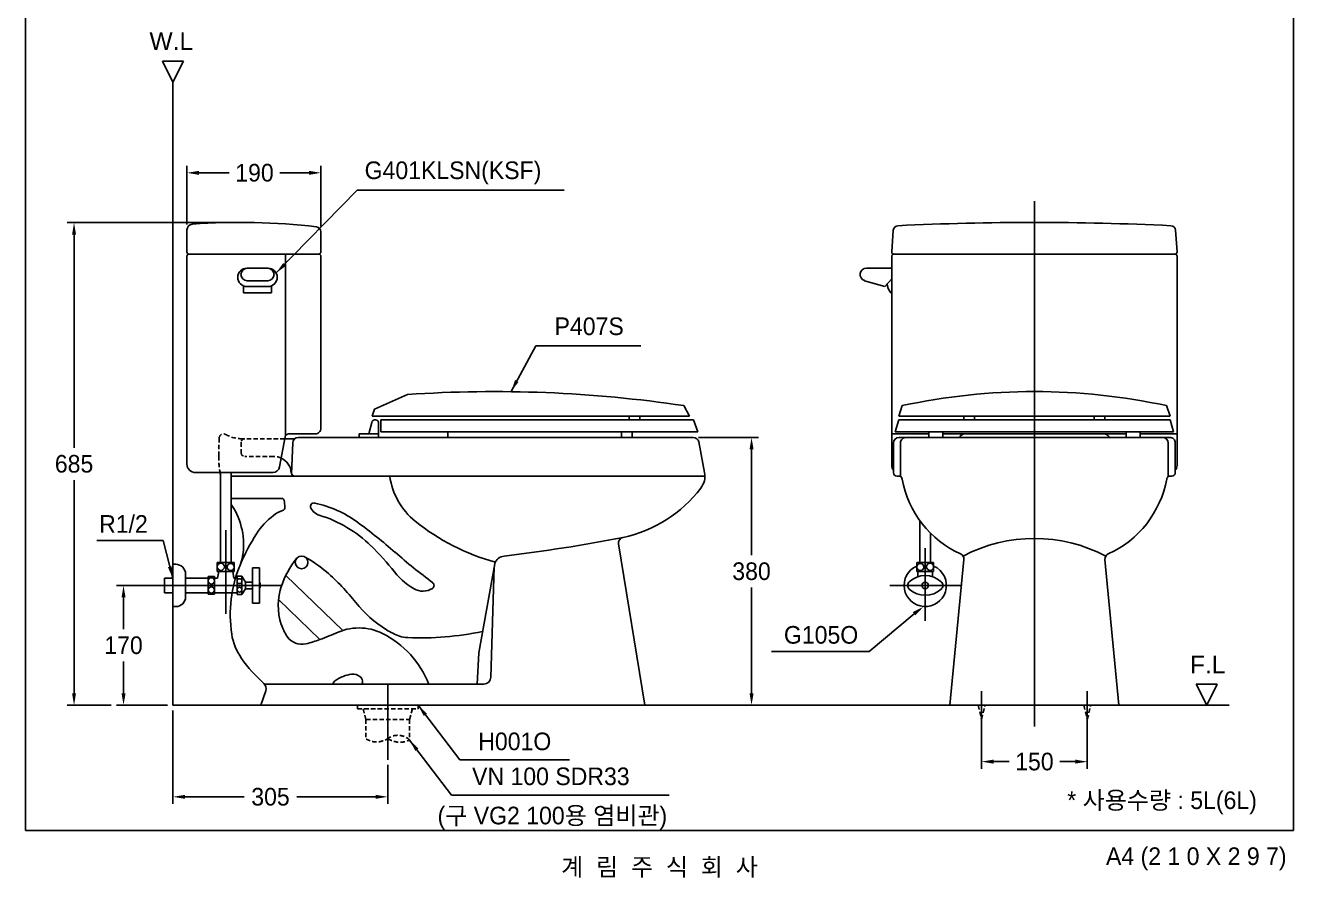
# Model space of a CAD drawing. Header units: millimetres. Extents: x 0 to 1800, y -67 to 2530.
# Drawn here: x 0 to 1800, y -67 to 1142 of the extents above; entities that cross this region are included whole.
import ezdxf
from ezdxf.enums import TextEntityAlignment as Align
from ezdxf.lldxf.tags import DXFTag

# ---------------------------------------------------------------- set-up
doc = ezdxf.new("R2010")
doc.units = ezdxf.units.MM
doc.linetypes.add('DASHED2', pattern=[9.525, 6.35, -3.175])
for name, color, linetype in [('TEXT', 7, 'Continuous'), ('내부선 및 부속', 4, 'Continuous'), ('도각라인', 255, 'Continuous'), ('외형선', 3, 'Continuous'), ('점선', 6, 'DASHED2'), ('중심선', 1, 'DASHED'), ('치수선', 7, 'Continuous')]:
    doc.layers.add(name, color=color, linetype=linetype)
doc.styles.add('____', font='')
doc.styles.add('타이틀', font='H2GTRM.TTF', dxfattribs={"height": 25})
doc.styles.get('____').set_extended_font_data('굴림')
tags = doc.linetypes.add('DASHDOT', pattern=[70, 31, -13, 13, -13]).pattern_tags.tags
tags[10:11] = [DXFTag(74, 4), DXFTag(75, 0), DXFTag(340, '0'), DXFTag(46, 0.0), DXFTag(50, 0.0), DXFTag(44, 0.0), DXFTag(45, 0.0)]
tags[8:9] = [DXFTag(74, 4), DXFTag(75, 0), DXFTag(340, '0'), DXFTag(46, 0.0), DXFTag(50, 0.0), DXFTag(44, 0.0), DXFTag(45, 0.0)]
tags[6:7] = [DXFTag(74, 4), DXFTag(75, 0), DXFTag(340, '0'), DXFTag(46, 0.0), DXFTag(50, 0.0), DXFTag(44, 0.0), DXFTag(45, 0.0)]
tags[4:5] = [DXFTag(74, 4), DXFTag(75, 0), DXFTag(340, '0'), DXFTag(46, 0.0), DXFTag(50, 0.0), DXFTag(44, 0.0), DXFTag(45, 0.0)]
tags = doc.linetypes.add('DASHED', pattern=[25.72, 12.86, -12.86]).pattern_tags.tags
tags[6:7] = [DXFTag(74, 4), DXFTag(75, 0), DXFTag(340, '0'), DXFTag(46, 0.0), DXFTag(50, 0.0), DXFTag(44, 0.0), DXFTag(45, 0.0)]
tags[4:5] = [DXFTag(74, 4), DXFTag(75, 0), DXFTag(340, '0'), DXFTag(46, 0.0), DXFTag(50, 0.0), DXFTag(44, 0.0), DXFTag(45, 0.0)]
doc.dimstyles.new('MSADIM', dxfattribs={"dimtxt": 33, "dimasz": 17, "dimexe": 10, "dimexo": 7.5, "dimgap": 10, "dimtad": 0, "dimtih": 1, "dimtoh": 1, "dimdec": 0, "dimzin": 1, "dimdsep": 46, "dimtxsty": '____', "dimcen": 11.25, "dimadec": 0, "dimazin": 0, "dimtfac": 1, "dimtdec": 0, "dimtix": 1, "dimtmove": 0, "dimatfit": 3, "dimfxl": 1, "dimtolj": 1, "dimtzin": 1, "dimarcsym": 0})

# ---------------------------------------------------------------- blocks, each defined once
blk = doc.blocks.new('*D37')
at = {"layer": '치수선', "color": 0, "linetype": 'Continuous', "lineweight": -2, "transparency": 16777216}
for p, q in [((169.9, 347.6), (129.3, 347.6)), ((139.3, 330.6), (139.3, 285.4)), ((139.3, 194.6), (139.3, 239.7)), ((201.9, 177.6), (129.3, 177.6))]:
    blk.add_line(p, q, dxfattribs=at)
at = {"layer": '치수선', "color": 0, "linetype": 'Continuous', "transparency": 16777216}
for points in [[(136.5, 330.6), (142.2, 330.6), (139.3, 347.6)], [(136.5, 194.6), (142.2, 194.6), (139.3, 177.6)]]:
    blk.add_solid(points, dxfattribs=at)
at = {"layer": '치수선', "color": 0, "linetype": 'Continuous', "transparency": 16777216, "insert": (139.3, 262.6), "char_height": 25, "attachment_point": 5, "style": '____'}
blk.add_mtext('\\A1;170', dxfattribs=at)
blk = doc.blocks.new('*D38')
at = {"layer": '치수선', "color": 0, "linetype": 'Continuous', "lineweight": -2, "transparency": 16777216}
for p, q in [((209.4, 170.1), (209.4, 37.7)), ((514.4, 92.9), (514.4, 37.7)), ((226.4, 47.7), (310.5, 47.7)), ((497.4, 47.7), (385.2, 47.7))]:
    blk.add_line(p, q, dxfattribs=at)
at = {"layer": '치수선', "color": 0, "linetype": 'Continuous', "transparency": 16777216}
for points in [[(226.4, 50.5), (226.4, 44.9), (209.4, 47.7)], [(497.4, 50.5), (497.4, 44.9), (514.4, 47.7)]]:
    blk.add_solid(points, dxfattribs=at)
at = {"layer": '치수선', "color": 0, "linetype": 'Continuous', "transparency": 16777216, "insert": (347.9, 47.7), "char_height": 25, "attachment_point": 5, "style": '____'}
blk.add_mtext('\\A1;305', dxfattribs=at)
blk = doc.blocks.new('*D39')
at = {"layer": '치수선', "color": 0, "linetype": 'Continuous', "lineweight": -2, "transparency": 16777216}
for p, q in [((317.6, 862.3), (59.1, 862.3)), ((69.1, 845.3), (69.1, 542.8)), ((69.1, 194.6), (69.1, 497.1)), ((121.8, 177.6), (59.1, 177.6))]:
    blk.add_line(p, q, dxfattribs=at)
at = {"layer": '치수선', "color": 0, "linetype": 'Continuous', "transparency": 16777216}
for points in [[(66.3, 845.3), (71.9, 845.3), (69.1, 862.3)], [(66.3, 194.6), (71.9, 194.6), (69.1, 177.6)]]:
    blk.add_solid(points, dxfattribs=at)
at = {"layer": '치수선', "color": 0, "linetype": 'Continuous', "transparency": 16777216, "insert": (69.1, 520), "char_height": 25, "attachment_point": 5, "style": '____'}
blk.add_mtext('\\A1;685', dxfattribs=at)
blk = doc.blocks.new('*D40')
at = {"layer": '치수선', "color": 0, "linetype": 'Continuous', "lineweight": -2, "transparency": 16777216}
for p, q in [((229.4, 859.6), (229.4, 942.9)), ((419.4, 856.8), (419.4, 942.9)), ((246.4, 932.9), (289.3, 932.9)), ((402.4, 932.9), (361.2, 932.9))]:
    blk.add_line(p, q, dxfattribs=at)
at = {"layer": '치수선', "color": 0, "linetype": 'Continuous', "transparency": 16777216}
for points in [[(246.4, 935.7), (246.4, 930), (229.4, 932.9)], [(402.4, 935.7), (402.4, 930), (419.4, 932.9)]]:
    blk.add_solid(points, dxfattribs=at)
at = {"layer": '치수선', "color": 0, "linetype": 'Continuous', "transparency": 16777216, "insert": (325.2, 932.9), "char_height": 25, "attachment_point": 5, "style": '____'}
blk.add_mtext('\\A1;190', dxfattribs=at)
blk = doc.blocks.new('*D48')
at = {"layer": '치수선', "color": 0, "linetype": 'Continuous', "lineweight": -2, "transparency": 16777216}
for p, q in [((1357.1, 150.1), (1357.1, 87.6)), ((1507.1, 150.1), (1507.1, 87.6)), ((1374.1, 97.6), (1396.2, 97.6)), ((1490.1, 97.6), (1468.1, 97.6))]:
    blk.add_line(p, q, dxfattribs=at)
at = {"layer": '치수선', "color": 0, "linetype": 'Continuous', "transparency": 16777216}
for points in [[(1374.1, 100.5), (1374.1, 94.8), (1357.1, 97.6)], [(1490.1, 100.5), (1490.1, 94.8), (1507.1, 97.6)]]:
    blk.add_solid(points, dxfattribs=at)
at = {"layer": '치수선', "color": 0, "linetype": 'Continuous', "transparency": 16777216, "insert": (1432.1, 97.6), "char_height": 25, "attachment_point": 5, "style": '____'}
blk.add_mtext('\\A1;150', dxfattribs=at)
blk = doc.blocks.new('*D49')
at = {"layer": '치수선', "color": 0, "linetype": 'Continuous', "lineweight": -2, "transparency": 16777216}
for p, q in [((955.3, 557.6), (1040.6, 557.6)), ((1030.6, 540.6), (1030.6, 390.4)), ((1030.6, 194.6), (1030.6, 344.7)), ((886.9, 177.6), (1040.6, 177.6))]:
    blk.add_line(p, q, dxfattribs=at)
at = {"layer": '치수선', "color": 0, "linetype": 'Continuous', "transparency": 16777216}
for points in [[(1027.8, 540.6), (1033.5, 540.6), (1030.6, 557.6)], [(1027.8, 194.6), (1033.5, 194.6), (1030.6, 177.6)]]:
    blk.add_solid(points, dxfattribs=at)
at = {"layer": '치수선', "color": 0, "linetype": 'Continuous', "transparency": 16777216, "insert": (1030.6, 367.6), "char_height": 25, "attachment_point": 5, "style": '____'}
blk.add_mtext('\\A1;380', dxfattribs=at)

msp = doc.modelspace()

# ---------------------------------------------------------------- linework, layer by layer
at = {"layer": '내부선 및 부속', "linetype": 'Continuous'}
for p, q in [((344.4, 797.6), (314.4, 797.6)), ((1193.6, 797.6), (1229.6, 797.6)), ((344.1, 779.9), (314.8, 779.9)), ((1191.1, 779.9), (1219.6, 771.6)), ((1219.6, 771.6), (1229.6, 782.6)), ((309.4, 772.6), (309.4, 762.6)), ((349.4, 762.6), (309.4, 762.6)), ((344.4, 771.6), (314.4, 771.6)), ((349.4, 772.6), (349.4, 762.6)), ((1228.1, 762.6), (1229.6, 762.6)), ((542.4, 618.3), (495.4, 597.6)), ((495.4, 597.6), (492.4, 587.6)), ((942.4, 587.6), (934.4, 602.6)), ((1244.6, 602.6), (1239.6, 587.6)), ((1619.6, 602.6), (1624.6, 587.6)), ((491.6, 578.8), (487.5, 562.6)), ((492.4, 587.6), (942.4, 587.6)), ((501.4, 577.6), (501.4, 557.6)), ((504.4, 582.6), (948.4, 582.6)), ((504.4, 582.6), (504.4, 565.6)), ((856.9, 587.6), (856.9, 582.6)), ((871.9, 587.6), (871.9, 582.6)), ((948.4, 582.6), (954.4, 565.6)), ((1234.6, 565.6), (1239.6, 582.6)), ((1239.6, 587.6), (1624.6, 587.6)), ((1239.6, 582.6), (1624.6, 582.6)), ((1332.1, 587.6), (1332.1, 582.6)), ((1347.1, 587.6), (1347.1, 582.6)), ((1517.1, 587.6), (1517.1, 582.6)), ((1532.1, 587.6), (1532.1, 582.6)), ((1624.6, 582.6), (1629.6, 565.6)), ((473.8, 562.6), (501.4, 562.6)), ((473.8, 562.6), (473.8, 557.6)), ((504.4, 565.6), (954.4, 565.6)), ((599.8, 565.6), (599.8, 557.6)), ((846.1, 565.6), (846.1, 557.6)), ((861.1, 565.6), (861.1, 557.6)), ((1234.6, 565.6), (1629.6, 565.6)), ((1282.1, 565.6), (1282.1, 557.6)), ((1302.1, 565.6), (1302.1, 557.6)), ((1562.1, 565.6), (1562.1, 557.6)), ((1582.1, 565.6), (1582.1, 557.6)), ((276.9, 380.3), (276.9, 507.6)), ((291.9, 380.3), (291.9, 507.6)), ((1269.6, 439.4), (1269.6, 380.3)), ((1284.6, 421.8), (1284.6, 380.3)), ((296.4, 380.3), (272.4, 380.3)), ((272.4, 367.3), (272.4, 380.3)), ((296.4, 367.3), (296.4, 380.3)), ((1265.1, 380.3), (1265.1, 367.3)), ((1289.1, 380.3), (1265.1, 380.3)), ((1289.1, 380.3), (1289.1, 367.3)), ((213.4, 377.6), (209.4, 377.6)), ((227.4, 363.6), (227.4, 331.6)), ((259.4, 360.1), (259.4, 335.1)), ((268.4, 360.1), (259.4, 360.1)), ((268.4, 360.1), (268.4, 335.1)), ((296.4, 367.3), (272.4, 367.3)), ((274.4, 367.3), (272.9, 357.8)), ((295.9, 357.8), (294.4, 367.3)), ((307.4, 360.6), (300.4, 360.6)), ((300.4, 360.6), (300.4, 334.6)), ((307.4, 360.6), (307.4, 334.6)), ((307.4, 360.6), (312.4, 352.3)), ((322.4, 372.6), (322.4, 322.6)), ((332.4, 372.6), (322.4, 372.6)), ((332.4, 372.6), (332.4, 322.6)), ((1289.1, 367.3), (1265.1, 367.3)), ((1266.6, 367.3), (1266.6, 359.9)), ((1287.6, 367.3), (1287.6, 359.9)), ((197.4, 337.3), (197.4, 357.8)), ((209.4, 357.8), (197.4, 357.8)), ((259.4, 357.8), (227.4, 357.8)), ((272.9, 357.8), (268.4, 357.8)), ((300.4, 357.8), (295.9, 357.8)), ((312.4, 342.8), (307.4, 334.6)), ((312.4, 352.3), (312.4, 342.8)), ((322.4, 352.3), (312.4, 352.3)), ((322.4, 342.8), (312.4, 342.8)), ((209.4, 337.3), (197.4, 337.3)), ((259.4, 337.3), (227.4, 337.3)), ((268.4, 335.1), (259.4, 335.1)), ((300.4, 337.3), (268.4, 337.3)), ((307.4, 334.6), (300.4, 334.6)), ((213.4, 317.6), (209.4, 317.6)), ((332.4, 322.6), (322.4, 322.6))]:
    msp.add_line(p, q, dxfattribs=at)
at = {"layer": '내부선 및 부속', "linetype": 'Continuous', "flags": 128}
for points in [[(491.6, 578.8, -0.883848), (501.4, 577.6)], [(213.4, 377.6, -0.414214), (227.4, 363.6)], [(1254.4, 352.7, -0.388889), (1299.9, 352.7)], [(332.4, 352.1, -0.31563), (332.4, 343.1)], [(1254.4, 342.4, -0.44), (1254.4, 352.7)], [(1299.9, 342.4, -0.388889), (1254.4, 342.4)], [(1299.9, 352.7, -0.44), (1299.9, 342.4)]]:
    msp.add_lwpolyline(points, format="xyb", dxfattribs=at)
at = {"layer": '내부선 및 부속', "linetype": 'Continuous'}
for centre, radius in [((277.4, 374), 5), ((291.4, 373.7), 5), ((1270.2, 373.7), 5), ((1284.1, 374), 5), ((263.9, 354.1), 4.5), ((263.9, 341.1), 4.5), ((303.9, 353.6), 3.5), ((303.9, 341.6), 3.5), ((1277.1, 347.6), 4.5)]:
    msp.add_circle(centre, radius, dxfattribs=at)
for centre, radius, start, end in [((314.4, 784.6), 13, 90, 270), ((314.8, 788.7), 8.82, 90, 270), ((344.1, 788.7), 8.82, 270, 90), ((344.4, 784.6), 13, 270, 90), ((1193.6, 788.6), 9, 90, 253.6627), ((1248.1, 777.6), 25, 184.7191, 216.8699), ((666.3, -1184.6), 1807.2, 81.4679, 93.9308), ((1432.1, -266.3), 888.9, 77.8229, 102.1771), ((1277.1, 347.6), 30, 113.5781, 342.6877), ((1277.1, 347.6), 30, 342.6877, 66.4217), ((213.4, 331.6), 14, 270, 360)]:
    msp.add_arc(centre, radius, start, end, dxfattribs=at)
at = {"layer": '도각라인', "color": 7}
for p, q in [((0, 0), (0, 2530)), ((1800, 2530), (1800, 0)), ((0, 0), (1800, 0))]:
    msp.add_line(p, q, dxfattribs=at)
at = {"layer": '외형선', "linetype": 'Continuous'}
for p, q in [((224.4, 1091.5), (194.4, 1091.5)), ((194.4, 1091.5), (209.4, 1061.5)), ((209.4, 1061.5), (224.4, 1091.5)), ((209.4, 1061.5), (209.4, 177.6)), ((229.4, 852.1), (229.4, 820.6)), ((419.4, 849.3), (419.4, 820.6)), ((1231.8, 851.4), (1229.6, 820.8)), ((1632.5, 851.4), (1634.6, 820.8)), ((229.4, 814.6), (229.4, 519.6)), ((232.4, 817.6), (416.4, 817.6)), ((416.4, 817.6), (232.4, 817.6)), ((369.4, 817.6), (369.4, 560.3)), ((419.4, 814.6), (419.4, 570.6)), ((1229.6, 517.6), (1229.6, 814.6)), ((1232.6, 817.6), (1631.6, 817.6)), ((1232.6, 817.6), (1631.6, 817.6)), ((1634.6, 517.6), (1634.6, 814.6)), ((1229.6, 797.6), (1229.6, 762.6)), ((368.7, 558.5), (360.9, 515.8)), ((373.6, 562.6), (411.4, 562.6)), ((1229.6, 562.6), (1282.1, 562.6)), ((1302.1, 562.6), (1562.1, 562.6)), ((1582.1, 562.6), (1634.6, 562.6)), ((382.1, 555.6), (368.2, 555.6)), ((379.4, 549.9), (377.8, 505.8)), ((947.8, 557.6), (387.4, 557.6)), ((473.8, 557.6), (501.4, 557.6)), ((584.8, 557.6), (599.8, 557.6)), ((846.1, 557.6), (861.1, 557.6)), ((955.7, 551.1), (963.9, 507.8)), ((1232.1, 549.6), (1232.1, 507.6)), ((1432.1, 557.6), (1240.1, 557.6)), ((1242.1, 557.6), (1622.1, 557.6)), ((1242.1, 549.6), (1242.1, 504.1)), ((1432.1, 557.6), (1245.1, 557.6)), ((1282.1, 557.6), (1302.1, 557.6)), ((1432.1, 557.6), (1624.1, 557.6)), ((1562.1, 557.6), (1582.1, 557.6)), ((1622.1, 549.6), (1622.1, 504.1)), ((1632.1, 549.6), (1632.1, 507.6)), ((241.4, 507.6), (351.1, 507.6)), ((964.4, 502.6), (291.9, 502.6)), ((1242.4, 502.6), (1237.1, 502.6)), ((1621.9, 502.6), (1627.1, 502.6)), ((362.9, 471.1), (291.9, 471.1)), ((367.9, 466.4), (368.4, 458.8)), ((841.9, 406.6), (879.4, 177.6)), ((666.1, 378.2), (643.4, 252)), ((1312.1, 177.6), (1332.1, 384.2)), ((1312.1, 177.6), (1332.1, 384.2)), ((1552.1, 177.6), (1532.2, 384.2)), ((1552.1, 177.6), (1532.2, 384.2)), ((369.7, 361.8), (450.8, 283.8)), ((665.4, 374.2), (660.7, 217.3)), ((359.3, 327.4), (418.1, 270.9)), ((641, 207.6), (643.4, 252)), ((650.7, 207.6), (339.2, 207.6)), ((1691.6, 207.6), (1661.6, 207.6)), ((1661.6, 207.6), (1676.6, 177.6)), ((1676.6, 177.6), (1691.6, 207.6)), ((334.4, 177.6), (341.1, 198)), ((209.4, 177.6), (1708.3, 177.6)), ((879.4, 177.6), (334.4, 177.6)), ((1432.1, 177.6), (1312.1, 177.6)), ((1432.1, 177.6), (1312.1, 177.6)), ((1432.1, 177.6), (1552.1, 177.6)), ((1432.1, 177.6), (1552.1, 177.6))]:
    msp.add_line(p, q, dxfattribs=at)
at = {"layer": '외형선', "linetype": 'Continuous', "flags": 128}
for points in [[(236.9, 860.1, -0.047166), (413.2, 856.3)], [(413.2, 856.3, -0.380631), (419.4, 849.3)], [(1625.9, 857.9, -0.380141), (1632.5, 851.4)], [(416.4, 817.6, -0.414214), (419.4, 814.6)], [(1631.6, 817.6, -0.414214), (1634.6, 814.6)], [(368.7, 558.5, -0.362465), (373.6, 562.6)], [(419.4, 570.6, -0.414214), (411.4, 562.6)], [(1326.1, 557.6, -0.305615), (1333.5, 562.6)], [(1530.7, 562.6, -0.305615), (1538.2, 557.6)], [(947.8, 557.6, -0.359951), (955.7, 551.1)], [(1242.1, 549.6, -0.414214), (1250.1, 557.6)], [(1624.1, 557.6, -0.414214), (1632.1, 549.6)], [(241.4, 507.6, -0.414214), (229.4, 519.6)], [(360.9, 515.8, -0.362465), (351.1, 507.6)], [(382.4, 502.6, -0.394805), (377.5, 507.2)], [(1243.3, 500.8, -0.179682), (1242.1, 504.1)], [(1619.8, 498.5, -0.246414), (1536.9, 392.2)], [(1619.8, 498.5, -0.13366), (1620.9, 500.8)], [(1532.2, 384.2, -0.320927), (1536.9, 392.2)], [(1532.2, 384.2, -0.320927), (1536.9, 392.2)], [(660.7, 217.3, -0.405542), (650.7, 207.6)]]:
    msp.add_lwpolyline(points, format="xyb", dxfattribs=at)
at = {"layer": '외형선', "linetype": 'Continuous'}
msp.add_circle((392, 380.3), 9, dxfattribs=at)
for centre, radius, start, end in [((237.4, 852.1), 8, 94.1551, 180.001), ((1238.7, 850.9), 7, 92.7743, 176.0297), ((1432.1, -3139.9), 4002.5, 87.2257, 92.7743), ((232.4, 820.6), 3, 180, 270), ((232.4, 814.6), 3, 90, 180), ((416.4, 820.6), 3, 270, 0), ((1232.6, 820.6), 3, 176.0297, 270), ((1232.6, 814.6), 3, 90, 180), ((1631.6, 820.6), 3, 270, 3.9703), ((387.4, 549.6), 8, 90, 177.8114), ((1240.1, 549.6), 8, 90, 180), ((1614.1, 549.6), 8, 0, 90), ((352.5, 505.6), 25, 3.8226, 64.7114), ((416.9, 530.5), 142.5, 189.2519, 190.7594), ((936.4, 502.6), 28, 322.4035, 10.8145), ((1239.6, 517.6), 10, 180, 221.4096), ((1237.1, 507.6), 5, 180, 270), ((1617.1, 504.1), 5, 319.2547, 0), ((1627.1, 507.6), 5, 270, 0), ((1624.6, 517.6), 10, 318.5904, 0), ((616.2, 516.5), 100, 188.0292, 231.0832), ((1239.6, 497.6), 5, 10.293, 40.7453), ((1387.1, 524.4), 145, 190.293, 245.6639), ((362.9, 466.1), 5, 3.5978, 90), ((808.1, 601.4), 190, 282.194, 322.4035), ((372.5, 513.2), 95, 211.9878, 213.409), ((209.7, 405.8), 100, 350.2771, 33.409), ((381.8, 406.7), 50, 109.5466, 126.4651), ((363.4, 458.5), 5, 289.5466, 3.5978), ((409.7, 459.6), 5, 77.8094, 206.9132), ((423, 466.4), 20, 206.9132, 253.0183), ((376.9, 308.1), 160, 53.8149, 77.8094), ((408.6, 370.5), 95, 126.4651, 147.8971), ((364.6, 275.1), 180, 45.6192, 73.0183), ((-3.9, -212.5), 805, 48.941, 53.8149), ((748.2, 679.9), 310, 231.0832, 254.8488), ((607.6, 245.6), 330, 147.8971, 156.3587), ((510.2, 306.7), 215, 147.8871, 147.8971), ((409.5, 2665.3), 2292, 276.766, 281.0363), ((849.8, 407.8), 8, 101.5919, 190.4281), ((1432.1, 197.6), 216.7, 62.1513, 117.8487), ((210.8, 117.9), 400, 38.4925, 45.6192), ((249.2, 399), 60, 337.675, 350.2771), ((486.5, 304.7), 130, 141.3352, 161.3314), ((319.1, 242.3), 165, 48.9597, 62.1363), ((1135.7, 1095.8), 930, 228.941, 233.153), ((681.4, 373.4), 16, 96.766, 162.571), ((1324.1, 385), 8, 354.4925, 65.6639), ((1324.1, 385), 8, 354.4925, 65.6639), ((475.8, 306), 185, 157.675, 188.5099), ((210.8, 117.9), 330, 38.4925, 48.9597), ((602.1, 429.1), 100, 215.5595, 239.6632), ((443.8, 319.1), 85, 160.4656, 198.4563), ((564.2, 364.4), 25, 239.6632, 302.7563), ((575, 347.5), 5, 302.7563, 53.153), ((602.1, 429.1), 170, 218.4925, 238.1259), ((429.6, 314.4), 70, 198.2394, 214.1066), ((372, 290.4), 80, 188.5099, 215.3785), ((392.3, 289.1), 25, 214.1066, 283.594), ((357.1, 434.9), 175, 283.594, 290.3912), ((225.1, 791.3), 555, 290.3188, 293.2206), ((473.5, 212.3), 75, 60.1347, 113.2206), ((446.7, 158.6), 135, 21.2508, 63.4788), ((562.5, 365.4), 95, 238.1259, 250.5527), ((544.2, 313.5), 40, 250.5527, 267.8226), ((559.8, 723.2), 450, 267.8226, 281.4098), ((486.1, 371.5), 220, 215.3785, 227.8011), ((471.2, 167.4), 55, 98.6384, 124.2586), ((465.2, 206.9), 15, 48.4835, 98.6384), ((468.5, 210.7), 10, 10.1969, 52.011), ((331.6, 201.1), 10, 341.9072, 47.8011), ((445.9, 204.6), 10, 124.2586, 162.6665), ((470.5, 211), 8, 334.2779, 10.1969)]:
    msp.add_arc(centre, radius, start, end, dxfattribs=at)
at = {"layer": '점선'}
for p, q in [((306.3, 550.6), (306.3, 535.6)), ((368.2, 555.6), (308.2, 555.6)), ((352.5, 530.6), (311.3, 530.6)), ((471.4, 177.6), (471.4, 172.6)), ((471.4, 172.6), (557.4, 172.6)), ((479.4, 172.6), (483.4, 157.6)), ((549.4, 172.6), (545.4, 157.6)), ((557.4, 177.6), (557.4, 172.6)), ((1352.1, 177.6), (1357.1, 157.6)), ((1357.1, 157.6), (1362.1, 177.6)), ((1502.1, 177.6), (1507.1, 157.6)), ((1507.1, 157.6), (1512.1, 177.6)), ((483.4, 157.6), (545.4, 157.6)), ((483.4, 157.6), (483.4, 130.1)), ((545.4, 157.6), (545.4, 128.3))]:
    msp.add_line(p, q, dxfattribs=at)
at = {"layer": '점선', "flags": 128}
msp.add_lwpolyline([(275.1, 556.8, -0.556755), (284, 561.8)], format="xyb", dxfattribs=at)
at = {"layer": '점선'}
for centre, radius, start, end in [((308.2, 605.6), 50, 241.045, 270), ((911.7, 528.7), 637.2, 177.4734, 179.799), ((311.3, 550.6), 5, 90, 180), ((416.9, 530.5), 142.5, 179.799, 187.7684), ((311.3, 535.6), 5, 180, 270), ((352.5, 505.6), 25, 64.7114, 90), ((285.7, 512.6), 10, 187.7684, 210.0004), ((416.9, 530.5), 142.5, 187.7684, 189.2519), ((498.7, 153.7), 28.1, 237.1476, 305.6288), ((531.8, 157.3), 32.1, 237.1903, 295.1018), ((528.7, 110.6), 24.4, 46.5379, 123.8822)]:
    msp.add_arc(centre, radius, start, end, dxfattribs=at)
at = {"layer": '중심선', "linetype": 'DASHDOT'}
for p, q in [((1432.1, 147.6), (1432.1, 892.6)), ((284.4, 307.3), (284.4, 426.2)), ((1277.1, 297.6), (1277.1, 400.3)), ((167.4, 347.6), (363.9, 347.6)), ((1327.1, 347.6), (1227.1, 347.6)), ((514.4, 207.6), (514.4, 100.4)), ((1357.1, 197.6), (1357.1, 147.6)), ((1507.1, 197.6), (1507.1, 147.6))]:
    msp.add_line(p, q, dxfattribs=at)
at = {"layer": '치수선', "linetype": 'Continuous'}
for p, q in [((488.1, 908.5), (764.5, 908.5)), ((741.5, 687.7), (873.6, 687.7)), ((1261.3, 307.5), (1197.5, 253.9)), ((1197.5, 253.9), (1059.1, 253.9)), ((633.6, 100.1), (772.5, 100.1)), ((621.6, 50.2), (913.9, 50.2))]:
    msp.add_line(p, q, dxfattribs=at)
msp.add_solid([(1259.6, 309.7), (1274.9, 317.6), (1263, 305.2)], dxfattribs=at)

# ---------------------------------------------------------------- texts
at = {"layer": 'TEXT', "style": '타이틀'}
for s, p in [('* 사용수량 : 5L(6L)', (1613.3, 42.9)), ('계  림  주  식  회  사', (900, -51.7))]:
    msp.add_text(s, height=25, dxfattribs=at).set_placement(p, align=Align.MIDDLE_CENTER)
msp.add_text('A4 (2 1 0 X 2 9 7)', height=25, dxfattribs=at).set_placement((1790, -36.5), align=Align.MIDDLE_RIGHT)
at = {"layer": 'TEXT', "char_height": 25, "attachment_point": 1, "line_spacing_factor": 0.963855, "style": '타이틀'}
for s, insert, width in [('\\fArial;W.L', (176.1, 1132.3), 248.993), ('\\A1;G401KLSN(KSF)', (481.5, 949), 248.993), ('\\A1;P407S', (751.1, 727.7), 248.993), ('\\A1; G105O', (1067.5, 290), 248.993), ('\\fArial;F.L', (1652.8, 247.9), 248.993), ('\\A1; H001O', (633.7, 138.9), 248.993), ('\\A1;VN 100 SDR33', (634, 89.3), 379.657), ('\\A1;(구 VG2 100{\\fGulim|b0|i0|c129|p50;용 염비관)}', (585, 33.7), 379.657)]:
    msp.add_mtext(s, dxfattribs=dict(at, insert=insert, width=width))
at = {"layer": '치수선', "linetype": 'Continuous', "insert": (104.7, 447.3), "char_height": 25, "width": 248.993, "attachment_point": 1, "line_spacing_factor": 0.963855, "style": '타이틀'}
msp.add_mtext('\\A1;R1/2', dxfattribs=at)

# ---------------------------------------------------------------- dimensions: what is measured, and where the dimension line sits
at = {"layer": '치수선', "linetype": 'Continuous'}
for base, p1, p2, picture, middle in [((419.4, 932.9), (229.4, 852.1), (419.4, 849.3), '*D40', (325.2, 932.9)), ((514.4, 47.7), (209.4, 177.6), (514.4, 100.4), '*D38', (347.9, 47.7))]:
    dim = msp.add_linear_dim(base=base, p1=p1, p2=p2, dimstyle='MSADIM', override={"dimtxt": 25}, dxfattribs=at)
    dim.commit()
    dim.dimension.update_dxf_attribs({"geometry": picture, "text_midpoint": middle, "dimtype": 160})
for base, p1, p2, picture, middle in [((69.1, 177.6), (325.1, 862.3), (129.3, 177.6), '*D39', (69.1, 520)), ((1030.6, 557.6), (879.4, 177.6), (947.8, 557.6), '*D49', (1030.6, 367.6)), ((139.3, 177.6), (177.4, 347.6), (209.4, 177.6), '*D37', (139.3, 262.6))]:
    dim = msp.add_linear_dim(base=base, p1=p1, p2=p2, angle=90, dimstyle='MSADIM', override={"dimtxt": 25}, dxfattribs=at)
    dim.commit()
    dim.dimension.update_dxf_attribs({"geometry": picture, "text_midpoint": middle})
dim = msp.add_linear_dim(base=(1507.1, 97.6), p1=(1357.1, 157.6), p2=(1507.1, 157.6), dimstyle='MSADIM', override={"dimtxt": 25}, dxfattribs=at)
dim.commit()
dim.dimension.update_dxf_attribs({"geometry": '*D48', "text_midpoint": (1432.1, 97.6)})

# ---------------------------------------------------------------- leaders
at = {"layer": '치수선', "linetype": 'Continuous', "annotation_type": 0, "has_hookline": 1, "hookline_direction": 0}
for points in [[(356, 790.8), (471.1, 908.5), (488.1, 908.5)], [(689.4, 622.7), (724.5, 687.7), (741.5, 687.7)], [(557.4, 177.6), (616.6, 100.1), (633.6, 100.1)], [(545.4, 128.1), (604.6, 50.2), (621.6, 50.2)]]:
    msp.add_leader(points, dimstyle='MSADIM', override={"dimtxt": 25}, dxfattribs=at)
at = {"layer": '치수선', "linetype": 'Continuous'}
msp.add_leader([(209.2, 357.8), (195.5, 411.5), (101.2, 411.5)], dimstyle='MSADIM', override={"dimtxt": 25}, dxfattribs=at)

doc.saveas('drawing.dxf')
